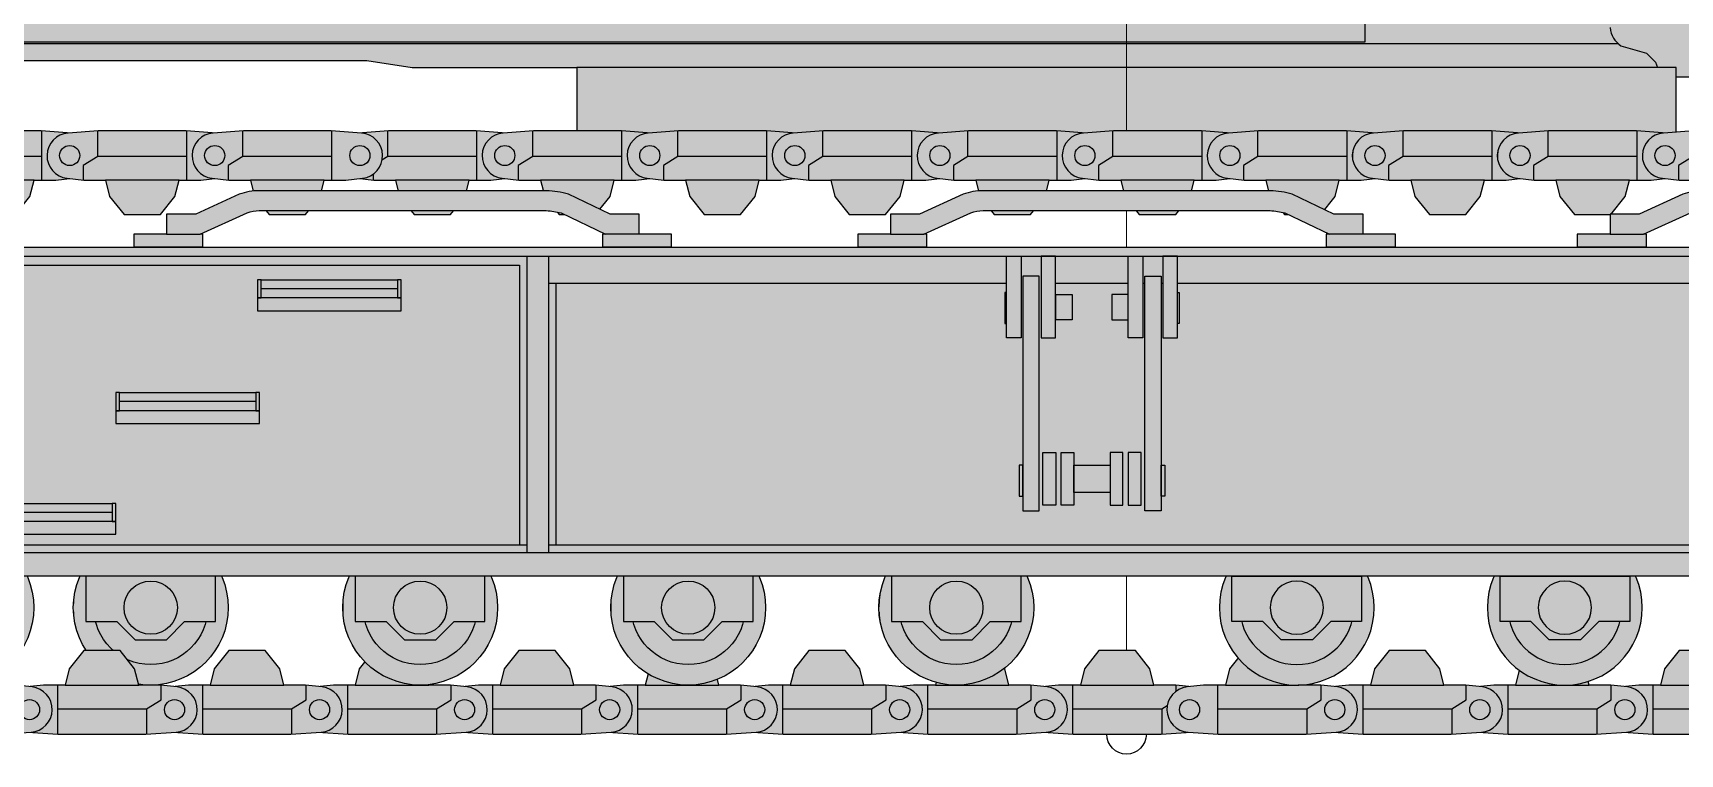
# Model space of a CAD drawing. Header units: millimetres. Extents: x -6554 to 5456, y -10594 to 19581.
# Drawn here: x -2802 to 885, y 232 to 1846 of the extents above; entities that cross this region are included whole.
import ezdxf
from ezdxf.enums import TextEntityAlignment as Align

# ---------------------------------------------------------------- set-up
doc = ezdxf.new("R2010")
doc.units = ezdxf.units.MM
doc.set_wipeout_variables(frame=1)
doc.layers.add('Техника. Кран SANY SCC 1800', color=251, linetype='Continuous')
doc.layers.add('Техника. Кран SANY SCC 1800 Штрих', color=7, linetype='Continuous', true_color=0xffe494)
doc.styles.get("Standard").update_dxf_attribs({"font": 'arial.ttf'})

# ---------------------------------------------------------------- blocks, each defined once
blk = doc.blocks.new('BLOCK-20201113.142927')
at = {"color": 0, "linetype": 'ByBlock', "lineweight": -2, "transparency": 16777216}
blk.add_wipeout([(3.4, -50.4), (3.4, -50.4), (25.9, -43.5), (42.8, -27.1), (50.6, -4.9), (47.5, 18.4), (34.2, 37.9), (13.6, 49.2), (5.7, 50.8), (-31.5, 55), (-80.2, 55), (-89.3, 91.5), (-121.8, 132.2), (-203.2, 132.2), (-235.7, 91.5), (-244.8, 55), (-293.5, 55), (-330.7, 50.8), (-330.7, 50.8), (-352.9, 42.8), (-369, 25.7), (-375.7, 3.1), (-371.6, -20), (-357.4, -38.8), (-336.4, -49.3), (-328.4, -50.4), (-260.9, -55), (-64.1, -55)], dxfattribs=at)
at = {"layer": 'Техника. Кран SANY SCC 1800 Штрих', "true_color": 0xadadad, "transparency": 16777216}
h = blk.add_hatch(color=253, dxfattribs=at)
h.dxf.hatch_style = 1
edge = h.paths.add_edge_path()
edge.add_line((-64.1, -55), (3.4, -50.4))
edge.add_arc((0, 0.3), 50.8, 273.8732, 443.5078)
edge.add_line((5.7, 50.8), (-31.5, 55))
edge.add_line((-31.5, 55), (-80.2, 55))
edge.add_line((-80.2, 55), (-89.3, 91.5))
edge.add_line((-89.3, 91.5), (-121.8, 132.2))
edge.add_line((-121.8, 132.2), (-203.2, 132.2))
edge.add_line((-203.2, 132.2), (-235.7, 91.5))
edge.add_line((-235.7, 91.5), (-244.8, 55))
edge.add_line((-244.8, 55), (-293.5, 55))
edge.add_line((-293.5, 55), (-330.7, 50.8))
edge.add_arc((-325, 0.3), 50.8, 96.4922, 266.1268)
edge.add_line((-328.4, -50.4), (-260.9, -55))
edge.add_line((-260.9, -55), (-64.1, -55))
at = {"color": 0, "linetype": 'ByBlock', "lineweight": -2, "transparency": 16777216}
blk.add_line((-244.8, 55), (-80.2, 55), dxfattribs=at)
blk.add_lwpolyline([(-64.1, -55), (3.4, -50.4, 0.913403), (5.7, 50.8), (-31.5, 55), (-80.2, 55), (-89.3, 91.5), (-121.8, 132.2), (-203.2, 132.2), (-235.7, 91.5), (-244.8, 55), (-293.5, 55), (-330.7, 50.8, 0.913403), (-328.4, -50.4), (-260.9, -55)], format="xyb", close=True, dxfattribs=at)
for points in [[(-262.2, 54.9), (-262.2, -55)], [(-62.8, 1.9), (-30.3, 22.3), (-30.3, 55)], [(-262.2, 1.9), (-62.8, 1.9)], [(-62.8, 1.9), (-62.8, -55)]]:
    blk.add_lwpolyline(points, dxfattribs=at)
for centre in [(-325, 0), (0, 0)]:
    blk.add_circle(centre, 22.5, dxfattribs=at)
blk = doc.blocks.new('BLOCK-20201113.14163')
at = {"color": 0, "linetype": 'ByBlock', "lineweight": -2, "transparency": 16777216}
blk.add_wipeout([(167.8, 43.3), (151.6, 83.9), (125.9, 119.1), (92.1, 146.8), (52.5, 165.1), (9.6, 173), (-34, 169.9), (-75.3, 156), (-112, 132.3), (-141.5, 100.1), (-162, 61.6), (-172.2, 19.1), (-171.5, -24.5), (-160, -66.6), (-138.3, -104.5), (-107.8, -135.7), (-70.4, -158.3), (-28.6, -170.9), (15, -172.6), (57.7, -163.4), (96.7, -143.8), (129.5, -115.1), (154.2, -79.1), (169.1, -38), (173.3, 0)], dxfattribs=at)
at = {"layer": 'Техника. Кран SANY SCC 1800 Штрих', "true_color": 0xadadad, "transparency": 16777216}
h = blk.add_hatch(color=253, dxfattribs=at)
h.dxf.hatch_style = 1
edge = h.paths.add_edge_path()
edge.add_arc((0, 0), 173.3, 0, 360)
at = {"color": 0, "linetype": 'ByBlock', "lineweight": -2, "transparency": 16777216}
for radius in [173.3, 127.4]:
    blk.add_circle((0, 0), radius, dxfattribs=at)
blk.add_wipeout([(-145.1, -31), (-75.9, -31), (-35.2, -71.7), (35.2, -71.7), (75.9, -31), (145.1, -31), (145.1, 70.7), (-145.1, 70.7)], dxfattribs=at)
at = {"layer": 'Техника. Кран SANY SCC 1800 Штрих', "transparency": 16777216}
h = blk.add_hatch(color=256, dxfattribs=at)
h.dxf.hatch_style = 1
h.paths.add_polyline_path([(-145.1, 70.7), (-145.1, -31), (-75.9, -31), (-35.2, -71.7), (35.2, -71.7), (75.9, -31), (145.1, -31), (145.1, 70.7)])
at = {"color": 0, "linetype": 'ByBlock', "lineweight": -2, "transparency": 16777216}
blk.add_lwpolyline([(-145.1, 70.7), (-145.1, -31), (-75.9, -31), (-35.2, -71.7), (35.2, -71.7), (75.9, -31), (145.1, -31), (145.1, 70.7)], close=True, dxfattribs=at)
blk.add_circle((0, 0), 59.6, dxfattribs=at)
blk = doc.blocks.new('BLOCK-20201113.150844')
at = {"color": 0, "linetype": 'ByBlock', "lineweight": -2, "transparency": 16777216}
blk.add_wipeout([(-447.1, -34.6), (-453.6, -34.6), (-348.4, 13.6), (-348.4, 13.6), (-341.8, 15.7), (-335, 17.2), (-328.1, 18.1), (-321.2, 18.3), (321.2, 18.3), (321.2, 18.3), (329.6, 17.7), (338, 16.7), (346.3, 15.1), (354.6, 13.1), (354.6, 13.1), (454.1, -34.6), (447.1, -34.6), (447.1, -63), (601.7, -63), (601.7, -34.6), (529.3, -34.6), (529.3, 10.1), (464.2, 10.1), (370.7, 55), (370.7, 55), (358.7, 58.2), (346.6, 60.6), (334.3, 62.2), (321.9, 63), (321.9, 63), (-320.9, 63), (-320.9, 63), (-332.3, 62.6), (-343.7, 61.1), (-354.8, 58.5), (-365.7, 54.9), (-365.7, 54.9), (-463.4, 10.1), (-528.4, 10.1), (-528.4, -34.6), (-601.7, -34.6), (-601.7, -63), (-447.1, -63)], dxfattribs=at)
at = {"layer": 'Техника. Кран SANY SCC 1800 Штрих', "true_color": 0xadadad, "transparency": 16777216}
h = blk.add_hatch(color=253, dxfattribs=at)
h.dxf.hatch_style = 1
edge = h.paths.add_edge_path()
edge.add_line((-447.1, -63), (-447.1, -34.6))
edge.add_line((-447.1, -34.6), (-453.6, -34.6))
edge.add_line((-453.6, -34.6), (-348.4, 13.6))
edge.add_arc((-322.3, -57.4), 75.7, 89.1768, 110.2069, ccw=False)
edge.add_line((-321.2, 18.3), (321.2, 18.3))
edge.add_arc((316.4, -121.7), 140, 74.1981, 88.054, ccw=False)
edge.add_line((354.6, 13.1), (454.1, -34.6))
edge.add_line((454.1, -34.6), (447.1, -34.6))
edge.add_line((447.1, -34.6), (447.1, -63))
edge.add_line((447.1, -63), (601.7, -63))
edge.add_line((601.7, -63), (601.7, -34.6))
edge.add_line((601.7, -34.6), (529.3, -34.6))
edge.add_line((529.3, -34.6), (529.3, 10.1))
edge.add_line((529.3, 10.1), (464.2, 10.1))
edge.add_line((464.2, 10.1), (370.7, 55))
edge.add_arc((316.4, -121.7), 184.8, 72.9261, 88.3059)
edge.add_line((321.9, 63), (-320.9, 63))
edge.add_arc((-322.3, -57.4), 120.4, 89.3474, 111.1258)
edge.add_line((-365.7, 54.9), (-463.4, 10.1))
edge.add_line((-463.4, 10.1), (-528.4, 10.1))
edge.add_line((-528.4, 10.1), (-528.4, -34.6))
edge.add_line((-528.4, -34.6), (-601.7, -34.6))
edge.add_line((-601.7, -34.6), (-601.7, -63))
edge.add_line((-601.7, -63), (-447.1, -63))
at = {"color": 0, "linetype": 'ByBlock', "lineweight": -2, "transparency": 16777216}
blk.add_lwpolyline([(-447.1, -63), (-447.1, -34.6), (-453.6, -34.6), (-348.4, 13.6, -0.09202), (-321.2, 18.3), (321.2, 18.3, -0.060532), (354.6, 13.1), (454.1, -34.6), (447.1, -34.6), (447.1, -63), (601.7, -63), (601.7, -34.6), (529.3, -34.6), (529.3, 10.1), (464.2, 10.1), (370.7, 55, 0.067208), (321.9, 63), (-320.9, 63, 0.095313), (-365.7, 54.9), (-463.4, 10.1), (-528.4, 10.1), (-528.4, -34.6), (-601.7, -34.6), (-601.7, -63)], format="xyb", close=True, dxfattribs=at)
for points in [[(-528.4, -34.6), (-453.6, -34.6)], [(529.3, -34.6), (454.1, -34.6)]]:
    blk.add_lwpolyline(points, dxfattribs=at)
blk = doc.blocks.new('BLOCK-20201113.150227')
at = {"color": 0, "linetype": 'ByBlock', "lineweight": -2, "transparency": 16777216}
blk.add_wipeout([(-2606.1, 441.9), (2336.9, 441.9), (2742.6, 381.6), (2748, 417.5), (2770.5, 429.3), (2945.4, 403.3), (2963.6, 385.4), (2958.2, 349.5), (4005.1, 193.7), (4005.1, 96), (4033.6, 96), (4033.6, -209.2), (4005.1, -209.2), (4005.1, -294.5), (-3204.5, -294.5), (-3204.5, -269.9), (-3327.2, -269.9), (-3327.2, -269.9), (-3367.7, -320.9), (-3416.3, -364.4), (-3471.4, -399), (-3531.7, -423.9), (-3595.3, -438.3), (-3660.3, -441.7), (-3725.1, -434.2), (-3787.6, -415.8), (-3846.2, -387.2), (-3899.1, -349.1), (-3944.8, -302.6), (-3982, -249.2), (-4009.7, -190.2), (-4027.1, -127.3), (-4033.6, -62.5), (-4029.1, 2.5), (-4013.7, 65.9), (-3987.9, 125.7), (-3952.3, 180.3), (-3908.1, 228.2), (-3856.4, 267.9), (-3798.8, 298.3), (-3736.8, 318.6), (-3688.9, 326.8)], dxfattribs=at)
at = {"layer": 'Техника. Кран SANY SCC 1800 Штрих', "transparency": 16777216}
h = blk.add_hatch(color=256, dxfattribs=at)
h.dxf.hatch_style = 1
edge = h.paths.add_edge_path()
edge.add_line((-3688.9, 326.8), (-2606.1, 441.9))
edge.add_line((-2606.1, 441.9), (2336.9, 441.9))
edge.add_line((2336.9, 441.9), (2742.6, 381.6))
edge.add_line((2742.6, 381.6), (2748, 417.5))
edge.add_line((2748, 417.5), (2770.5, 429.3))
edge.add_line((2770.5, 429.3), (2945.4, 403.3))
edge.add_line((2945.4, 403.3), (2963.6, 385.4))
edge.add_line((2963.6, 385.4), (2958.2, 349.5))
edge.add_line((2958.2, 349.5), (4005.1, 193.7))
edge.add_line((4005.1, 193.7), (4005.1, 96))
edge.add_line((4005.1, 96), (4033.6, 96))
edge.add_line((4033.6, 96), (4033.6, -209.2))
edge.add_line((4033.6, -209.2), (4005.1, -209.2))
edge.add_line((4005.1, -209.2), (4005.1, -294.5))
edge.add_line((4005.1, -294.5), (-3204.5, -294.5))
edge.add_line((-3204.5, -294.5), (-3204.5, -269.9))
edge.add_line((-3204.5, -269.9), (-3327.2, -269.9))
edge.add_arc((-3648.2, -56.5), 385.5, 96.0674, 326.3868, ccw=False)
at = {"color": 0, "linetype": 'ByBlock', "lineweight": -2, "transparency": 16777216}
blk.add_lwpolyline([(-3688.9, 326.8), (-2606.1, 441.9), (2336.9, 441.9), (2742.6, 381.6), (2748, 417.5), (2770.5, 429.3), (2945.4, 403.3), (2963.6, 385.4), (2958.2, 349.5), (4005.1, 193.7), (4005.1, 96), (4033.6, 96), (4033.6, -209.2), (4005.1, -209.2), (4005.1, -294.5), (-3204.5, -294.5), (-3204.5, -269.9), (-3327.2, -269.9, -1.574523)], format="xyb", close=True, dxfattribs=at)
for points in [[(-3689.7, 294), (-2614.2, 421.5), (2301.2, 421.5), (4005.1, 165.3)], [(-1287.8, 421.6), (-1287.8, -241.6)], [(-1239.1, 421.6), (-1239.1, -241.6)], [(-3542.4, 280.3), (-2610.1, 401.2), (-1304.3, 401.2), (-1304.3, -225.4)], [(-1287.8, -225.4), (-3004.7, -225.4), (-3004.7, 104), (-3016.9, 148.9), (-3102.4, 340.2)], [(-213.8, 360.5), (-1239.1, 360.5)], [(-1222.6, 360.5), (-1222.6, -225.4)], [(58.7, 360.5), (-104, 360.5)], [(95.4, 360.5), (91.3, 360.5)], [(136, 360.5), (132, 360.5)], [(1344.3, 360.5), (168.6, 360.5)], [(-3347.7, -241.6), (4005.1, -241.6)], [(1344.3, -225.4), (-1239.1, -225.4)]]:
    blk.add_lwpolyline(points, dxfattribs=at)
for points in [[(-213.8, 238.4), (-213.8, 421.6), (-181.2, 421.6), (-181.2, 238.4)], [(-104, 238.4), (-104, 421.6), (-136.6, 421.6), (-136.6, 238.4)], [(58.7, 238.4), (58.7, 421.6), (91.3, 421.6), (91.3, 238.4)], [(168.6, 238.4), (168.6, 421.6), (136, 421.6), (136, 238.4)], [(-177.2, 376.8), (-177.2, -148.1), (-140.6, -148.1), (-140.6, 376.8)], [(132, 376.8), (132, -148.1), (95.4, -148.1), (95.4, 376.8)], [(-1890, 368.6), (-1890, 327.9), (-1881.9, 327.9), (-1881.9, 368.6)], [(-1881.9, 368.6), (-1576.8, 368.6), (-1576.8, 348.3), (-1881.9, 348.3)], [(-1576.8, 368.6), (-1576.8, 327.9), (-1568.7, 327.9), (-1568.7, 368.6)], [(-213.8, 340.3), (-217.9, 340.3), (-217.9, 271), (-213.8, 271)], [(-103.9, 336), (-67.3, 336), (-67.3, 279.1), (-103.9, 279.1)], [(58.7, 336), (22.1, 336), (22.1, 279.1), (58.7, 279.1)], [(168.6, 340.3), (172.6, 340.3), (172.6, 271), (168.6, 271)], [(-1890, 299.4), (-1568.7, 299.4), (-1568.7, 327.9), (-1890, 327.9)], [(-2207.4, 116.4), (-2207.4, 75.6), (-2199.3, 75.7), (-2199.3, 116.4)], [(-2199.3, 116.4), (-1894.2, 116.4), (-1894.2, 96), (-2199.3, 96)], [(-1894.2, 116.4), (-1894.2, 75.6), (-1886.1, 75.6), (-1886.1, 116.4)], [(-2207.4, 47.2), (-1886.1, 47.2), (-1886.1, 75.6), (-2207.4, 75.6)], [(-132.4, -17.8), (-103.9, -17.8), (-103.9, -135.9), (-132.4, -135.9)], [(-91.8, -17.8), (-63.3, -17.8), (-63.3, -135.9), (-91.8, -135.9)], [(46.5, -17.8), (18, -17.8), (18, -135.9), (46.5, -135.9)], [(87.2, -17.8), (58.7, -17.8), (58.7, -135.9), (87.2, -135.9)], [(-177.2, -46.3), (-185.4, -46.3), (-185.4, -115.4), (-177.2, -115.4)], [(-63.3, -46.3), (18, -46.3), (18, -107.4), (-63.3, -107.4)], [(131.9, -46.3), (140.1, -46.3), (140.1, -115.4), (131.9, -115.4)], [(-2520.6, -131.7), (-2215.5, -131.7), (-2215.5, -152.1), (-2520.6, -152.1)], [(-2215.5, -131.7), (-2215.5, -172.5), (-2207.4, -172.5), (-2207.4, -131.7)], [(-2528.7, -200.9), (-2207.4, -200.9), (-2207.4, -172.5), (-2528.7, -172.5)]]:
    blk.add_lwpolyline(points, close=True, dxfattribs=at)
blk = doc.blocks.new('BLOCK-20201115.205518')
at = {"color": 0, "linetype": 'ByBlock', "lineweight": -2, "transparency": 16777216}
blk.add_circle((0, 0), 44.4, dxfattribs=at)
at = {"color": 0, "linetype": 'ByBlock', "lineweight": -2, "transparency": 16777216, "rotation": 180}
for p in [(-2690, 1295), (-1716.2, 1295)]:
    blk.add_blockref('BLOCK-20201113.142927', p, dxfattribs=at)
at = {"color": 0, "linetype": 'ByBlock', "lineweight": -2, "transparency": 16777216}
for name, p in [('BLOCK-20201113.14163', (-2619, 283.3)), ('BLOCK-20201113.14163', (-2184, 283.3)), ('BLOCK-20201113.142927', (1439.9, 55))]:
    blk.add_blockref(name, p, dxfattribs=at)
at = {"color": 0, "linetype": 'ByBlock', "lineweight": -2, "transparency": 16777216, "rotation": 180}
for p in [(-2365.4, 1295), (-1391.6, 1295)]:
    blk.add_blockref('BLOCK-20201113.142927', p, dxfattribs=at)
at = {"color": 0, "linetype": 'ByBlock', "lineweight": -2, "transparency": 16777216}
for p in [(141.5, 55), (1115.3, 55)]:
    blk.add_blockref('BLOCK-20201113.142927', p, dxfattribs=at)
at = {"color": 0, "linetype": 'ByBlock', "lineweight": -2, "transparency": 16777216, "rotation": 180}
for p in [(-2040.8, 1295), (-1067, 1295)]:
    blk.add_blockref('BLOCK-20201113.142927', p, dxfattribs=at)
at = {"color": 0, "linetype": 'ByBlock', "lineweight": -2, "transparency": 16777216}
for p in [(-183.1, 55), (790.7, 55)]:
    blk.add_blockref('BLOCK-20201113.142927', p, dxfattribs=at)
at = {"color": 0, "linetype": 'ByBlock', "lineweight": -2, "transparency": 16777216, "rotation": 180}
blk.add_blockref('BLOCK-20201113.142927', (-742.4, 1295), dxfattribs=at)
at = {"color": 0, "linetype": 'ByBlock', "lineweight": -2, "transparency": 16777216, "xscale": -1}
blk.add_blockref('BLOCK-20201113.14163', (981, 283.3), dxfattribs=at)
at = {"color": 0, "linetype": 'ByBlock', "lineweight": -2, "transparency": 16777216}
for p in [(-507.7, 55), (466.1, 55)]:
    blk.add_blockref('BLOCK-20201113.142927', p, dxfattribs=at)
at = {"color": 0, "linetype": 'ByBlock', "lineweight": -2, "transparency": 16777216, "rotation": 180}
blk.add_blockref('BLOCK-20201113.142927', (-417.8, 1295), dxfattribs=at)
at = {"color": 0, "linetype": 'ByBlock', "lineweight": -2, "transparency": 16777216}
for name, p in [('BLOCK-20201113.14163', (-381, 283.3)), ('BLOCK-20201113.142927', (-832.3, 55))]:
    blk.add_blockref(name, p, dxfattribs=at)
at = {"color": 0, "linetype": 'ByBlock', "lineweight": -2, "transparency": 16777216, "xscale": -1}
blk.add_blockref('BLOCK-20201113.14163', (381, 283.3), dxfattribs=at)
at = {"color": 0, "linetype": 'ByBlock', "lineweight": -2, "transparency": 16777216, "rotation": 180}
blk.add_blockref('BLOCK-20201113.142927', (-93.2, 1295), dxfattribs=at)
at = {"color": 0, "linetype": 'ByBlock', "lineweight": -2, "transparency": 16777216}
blk.add_blockref('BLOCK-20201113.142927', (-1156.9, 55), dxfattribs=at)
at = {"color": 0, "linetype": 'ByBlock', "lineweight": -2, "transparency": 16777216, "rotation": 180}
blk.add_blockref('BLOCK-20201113.142927', (231.4, 1295), dxfattribs=at)
at = {"color": 0, "linetype": 'ByBlock', "lineweight": -2, "transparency": 16777216}
for name, p in [('BLOCK-20201113.14163', (-981, 283.3)), ('BLOCK-20201113.142927', (-1481.5, 55))]:
    blk.add_blockref(name, p, dxfattribs=at)
at = {"color": 0, "linetype": 'ByBlock', "lineweight": -2, "transparency": 16777216, "rotation": 180}
blk.add_blockref('BLOCK-20201113.142927', (556, 1295), dxfattribs=at)
at = {"color": 0, "linetype": 'ByBlock', "lineweight": -2, "transparency": 16777216}
blk.add_blockref('BLOCK-20201113.14163', (-1581, 283.3), dxfattribs=at)
at = {"color": 0, "linetype": 'ByBlock', "lineweight": -2, "transparency": 16777216, "rotation": 180}
blk.add_blockref('BLOCK-20201113.142927', (880.6, 1295), dxfattribs=at)
at = {"color": 0, "linetype": 'ByBlock', "lineweight": -2, "transparency": 16777216}
for name, p in [('BLOCK-20201113.150844', (0, 1153.4)), ('BLOCK-20201113.142927', (-1806.1, 55))]:
    blk.add_blockref(name, p, dxfattribs=at)
at = {"color": 0, "linetype": 'ByBlock', "lineweight": -2, "transparency": 16777216, "rotation": 180}
blk.add_blockref('BLOCK-20201113.142927', (1205.2, 1295), dxfattribs=at)
at = {"color": 0, "linetype": 'ByBlock', "lineweight": -2, "transparency": 16777216}
blk.add_blockref('BLOCK-20201113.142927', (-2130.7, 55), dxfattribs=at)
for name, p in [('BLOCK-20201113.150844', (1610.6, 1153.4)), ('BLOCK-20201113.142927', (-2455.3, 55))]:
    blk.add_blockref(name, p, dxfattribs=at)
blk.add_blockref('BLOCK-20201113.150227', (-54.7, 648.4), dxfattribs=at)
blk.add_blockref('BLOCK-20201113.150844', (-1620, 1153.4), dxfattribs=at)
blk = doc.blocks.new('BLOCK-20201115.205553')
at = {"color": 0, "linetype": 'ByBlock', "lineweight": -2, "transparency": 16777216}
blk.add_wipeout([(-4259.6, 2330.6), (-4861.2, 2330.6), (-4861.2, 2540.2), (-4830.7, 2712.7), (-4793.5, 2807.4), (-4793.5, 2807.4), (-4790.4, 2835.4), (-4798.2, 2862.5), (-4815.7, 2884.7), (-4840.3, 2898.5), (-4861.2, 2902.1), (-5221.9, 2902.1), (-5476.6, 2834.4), (-5476.6, 2834.4), (-5504.2, 2820.3), (-5527.7, 2800.2), (-5545.9, 2775.1), (-5557.8, 2746.5), (-5557.8, 2746.5), (-5638.9, 2401.6), (-5669.3, 2405), (-5669.3, 2405), (-5689.3, 2401.1), (-5705.7, 2389), (-5715.5, 2371.2), (-5716.7, 2350.9), (-5716.7, 2350.9), (-5703.1, 2235.9), (-5703.1, 2235.9), (-5702, 2232.2), (-5699.8, 2229.1), (-5696.7, 2226.9), (-5693.1, 2225.8), (-5693.1, 2225.8), (-5679.5, 2225.8), (-5679.5, 2225.8), (-5675.9, 2226.9), (-5672.7, 2229.2), (-5670.5, 2232.3), (-5669.3, 2235.9), (-5669.3, 2235.9), (-5669.3, 2083.7), (-5676.1, 2083.7), (-5676.1, 1833.5), (-5666, 1738.8), (-5655.8, 1738.8), (-5655.8, 1735.4), (-5638.9, 1735.4), (-5638.9, 1738.8), (-5635.5, 1738.8), (-5628.8, 1833.5), (-5628.8, 1859.7), (-5625.4, 1857.2), (-4939.3, 1857.2), (-4259.6, 1758.7), (-4259.6, 1548.7), (-3022, 1548.7), (-2742.2, 1512.2), (-2738, 1508.1), (-1700.5, 1508.1), (-1598.9, 1491.9), (1188, 1491.9), (1224.6, 1471.5), (1578.6, 1471.5), (1598.9, 1487.7), (1598.9, 1516.2), (1521.6, 1516.2), (1521.6, 1540.6), (1529.7, 1540.6), (1529.7, 1548.7), (1452.4, 1548.7), (1452.4, 1540.6), (1460.6, 1540.6), (1460.6, 1516.2), (1330.4, 1516.2), (1330.4, 1516.2), (1311.2, 1527), (1295.6, 1542.6), (1284.9, 1561.8), (1279.6, 1583.2), (1279.6, 1816.6), (1523.1, 2171.7), (1523.1, 2171.7), (1548.1, 2208.4), (1563.4, 2250.1), (1567.9, 2294.3), (1561.4, 2338.3), (1544.3, 2379.3), (1517.7, 2414.9), (1483.2, 2442.8), (1442.8, 2461.4), (1399.1, 2469.6), (1354.8, 2466.7), (1350.7, 2465.9), (1350.7, 2465.9), (1301.3, 2464.4), (1252.8, 2473.8), (1207.5, 2493.8), (1167.9, 2523.2), (1135.7, 2560.8), (1118.8, 2590.3), (1000.8, 3050), (1013.1, 3306.3), (1013.1, 3306.3), (1015.5, 3330.3), (1009.6, 3353.7), (996, 3373.7), (976.4, 3387.8), (976.4, 3387.8), (748.6, 3501.6), (748.6, 3501.6), (707.8, 3509.7), (666.4, 3506.8), (627.2, 3493.1), (593, 3469.6), (566.1, 3437.9), (555.1, 3417.6), (455.6, 3200.5), (44.7, 2993), (-28.4, 3094.8), (-28.4, 3094.8), (-44.9, 3117.2), (-68.8, 3131.5), (-96.3, 3135.5), (-123.3, 3128.6), (-145.5, 3111.8), (-159.6, 3087.8), (-162.7, 3074.4), (-162.7, 3005.3), (-175, 3005.3), (-175, 2993), (-2103.3, 2993), (-2187.5, 3081.2), (-1851.1, 3330.8), (-1912.1, 3408.1), (-2241.7, 3243.3), (-2241.7, 3243.3), (-2269.6, 3226.7), (-2301.4, 3220.4), (-2333.4, 3225.1), (-2362.1, 3240.1), (-2384.1, 3263.9), (-2396.9, 3293.7), (-2399.1, 3326), (-2390.4, 3357.2), (-2371.8, 3383.6), (-2387.3, 3493.5), (-2473.5, 3493.5), (-2538.7, 3261.6), (-2538.7, 3085.3), (-2538.7, 3085.3), (-2535, 3066.2), (-2524.6, 3049.8), (-2508.7, 3038.4), (-2489.8, 3033.7), (-2489.8, 2993), (-4259.6, 2993)], dxfattribs=at)
at = {"layer": 'Техника. Кран SANY SCC 1800 Штрих', "transparency": 16777216}
h = blk.add_hatch(color=256, dxfattribs=at)
h.dxf.hatch_style = 1
edge = h.paths.add_edge_path()
edge.add_line((-4259.6, 2993), (-4259.6, 2330.6))
edge.add_line((-4259.6, 2330.6), (-4861.2, 2330.6))
edge.add_line((-4861.2, 2330.6), (-4861.2, 2540.2))
edge.add_line((-4861.2, 2540.2), (-4830.7, 2712.7))
edge.add_line((-4830.7, 2712.7), (-4793.5, 2807.4))
edge.add_arc((-4862.9, 2829.3), 72.8, 342.4539, 448.634)
edge.add_line((-4861.2, 2902.1), (-5221.9, 2902.1))
edge.add_line((-5221.9, 2902.1), (-5476.6, 2834.4))
edge.add_arc((-5430.9, 2710.8), 131.7, 110.2799, 164.2862)
edge.add_line((-5557.8, 2746.5), (-5638.9, 2401.6))
edge.add_line((-5638.9, 2401.6), (-5669.3, 2405))
edge.add_arc((-5670.6, 2358.2), 46.7, 88.513, 189.075)
edge.add_line((-5716.7, 2350.9), (-5703.1, 2235.9))
edge.add_arc((-5691.3, 2237.6), 11.9, 188.1671, 261.6606)
edge.add_line((-5693.1, 2225.8), (-5679.5, 2225.8))
edge.add_arc((-5681.3, 2237.7), 12.1, 278.5284, 351.403)
edge.add_line((-5669.3, 2235.9), (-5669.3, 2083.7))
edge.add_line((-5669.3, 2083.7), (-5676.1, 2083.7))
edge.add_line((-5676.1, 2083.7), (-5676.1, 1833.5))
edge.add_line((-5676.1, 1833.5), (-5666, 1738.8))
edge.add_line((-5666, 1738.8), (-5655.8, 1738.8))
edge.add_line((-5655.8, 1738.8), (-5655.8, 1735.4))
edge.add_line((-5655.8, 1735.4), (-5638.9, 1735.4))
edge.add_line((-5638.9, 1735.4), (-5638.9, 1738.8))
edge.add_line((-5638.9, 1738.8), (-5635.5, 1738.8))
edge.add_line((-5635.5, 1738.8), (-5628.8, 1833.5))
edge.add_line((-5628.8, 1833.5), (-5628.8, 1859.7))
edge.add_line((-5628.8, 1859.7), (-5625.4, 1857.2))
edge.add_line((-5625.4, 1857.2), (-4939.3, 1857.2))
edge.add_line((-4939.3, 1857.2), (-4259.6, 1758.7))
edge.add_line((-4259.6, 1758.7), (-4259.6, 1548.7))
edge.add_line((-4259.6, 1548.7), (-3022, 1548.7))
edge.add_line((-3022, 1548.7), (-2742.2, 1512.2))
edge.add_line((-2742.2, 1512.2), (-2738, 1508.1))
edge.add_line((-2738, 1508.1), (-1700.5, 1508.1))
edge.add_line((-1700.5, 1508.1), (-1598.9, 1491.9))
edge.add_line((-1598.9, 1491.9), (1188, 1491.9))
edge.add_line((1188, 1491.9), (1224.6, 1471.5))
edge.add_line((1224.6, 1471.5), (1578.6, 1471.5))
edge.add_line((1578.6, 1471.5), (1598.9, 1487.7))
edge.add_line((1598.9, 1487.7), (1598.9, 1516.2))
edge.add_line((1598.9, 1516.2), (1521.6, 1516.2))
edge.add_line((1521.6, 1516.2), (1521.6, 1540.6))
edge.add_line((1521.6, 1540.6), (1529.7, 1540.6))
edge.add_line((1529.7, 1540.6), (1529.7, 1548.7))
edge.add_line((1529.7, 1548.7), (1452.4, 1548.7))
edge.add_line((1452.4, 1548.7), (1452.4, 1540.6))
edge.add_line((1452.4, 1540.6), (1460.6, 1540.6))
edge.add_line((1460.6, 1540.6), (1460.6, 1516.2))
edge.add_line((1460.6, 1516.2), (1330.4, 1516.2))
edge.add_arc((1360.3, 1591.6), 81.1, 185.9007, 248.3135, ccw=False)
edge.add_line((1279.6, 1583.2), (1279.6, 1816.6))
edge.add_line((1279.6, 1816.6), (1523.1, 2171.7))
edge.add_arc((1388.4, 2290.3), 179.5, 318.6145, 462.1337)
edge.add_arc((1319.2, 2685.6), 221.9, 205.4293, 278.1436, ccw=False)
edge.add_line((1118.8, 2590.3), (1000.8, 3050))
edge.add_line((1000.8, 3050), (1013.1, 3306.3))
edge.add_arc((946.5, 3325.3), 69.2, 344.0539, 424.4139)
edge.add_line((976.4, 3387.8), (748.6, 3501.6))
edge.add_arc((698.1, 3353.1), 156.8, 71.2086, 155.7439)
edge.add_line((555.1, 3417.6), (455.6, 3200.5))
edge.add_line((455.6, 3200.5), (44.7, 2993))
edge.add_line((44.7, 2993), (-28.4, 3094.8))
edge.add_arc((-92.6, 3064.8), 70.8, 25.0636, 172.1811)
edge.add_line((-162.7, 3074.4), (-162.7, 3005.3))
edge.add_line((-162.7, 3005.3), (-175, 3005.3))
edge.add_line((-175, 3005.3), (-175, 2993))
edge.add_line((-175, 2993), (-2103.3, 2993))
edge.add_line((-2103.3, 2993), (-2187.5, 3081.2))
edge.add_line((-2187.5, 3081.2), (-1851.1, 3330.8))
edge.add_line((-1851.1, 3330.8), (-1912.1, 3408.1))
edge.add_line((-1912.1, 3408.1), (-2241.7, 3243.3))
edge.add_arc((-2303.9, 3316.2), 95.8, 135.2182, 310.4515, ccw=False)
edge.add_line((-2371.8, 3383.6), (-2387.3, 3493.5))
edge.add_line((-2387.3, 3493.5), (-2473.5, 3493.5))
edge.add_line((-2473.5, 3493.5), (-2538.7, 3261.6))
edge.add_line((-2538.7, 3261.6), (-2538.7, 3085.3))
edge.add_arc((-2487.1, 3085.3), 51.6, 180, 266.9943)
edge.add_line((-2489.8, 3033.7), (-2489.8, 2993))
edge.add_line((-2489.8, 2993), (-4259.6, 2993))
at = {"color": 0, "linetype": 'ByBlock', "lineweight": -2, "transparency": 16777216}
for points in [[(-2738, 1508.1), (-1700.5, 1508.1), (-1598.9, 1491.9), (1188, 1491.9), (1224.6, 1471.5), (1578.6, 1471.5)], [(1101.1, 1544.7), (-2738.4, 1544.7), (-2774.7, 1548.8)]]:
    blk.add_lwpolyline(points, dxfattribs=at)
for points in [[(-175, 2993), (301.1, 2993, -0.32995), (374.3, 2940.2), (533, 2268.9), (533, 1548.7), (-3021.5, 1548.7)], [(1082.2, 1581.3, 0.233555), (1106.6, 1540.6), (1163.6, 1524.3), (1183.9, 1504), (1188, 1491.9)]]:
    blk.add_lwpolyline(points, format="xyb", dxfattribs=at)
blk.add_wipeout([(-1230.5, 1491.9), (1230.5, 1491.9), (1230.5, 1275.5), (-1230.5, 1275.5)], dxfattribs=at)
at = {"layer": 'Техника. Кран SANY SCC 1800 Штрих', "transparency": 16777216}
h = blk.add_hatch(color=256, dxfattribs=at)
h.dxf.hatch_style = 1
h.set_gradient(color1=(132, 132, 132), color2=(214, 214, 214), tint=1, name='CYLINDER')
h.paths.add_polyline_path([(-1230.5, 1275.5), (1230.5, 1275.5), (1230.5, 1491.9), (-1230.5, 1491.9)])
at = {"color": 0, "linetype": 'ByBlock', "lineweight": -2, "transparency": 16777216}
blk.add_lwpolyline([(-1230.5, 1275.5), (1230.5, 1275.5), (1230.5, 1491.9), (-1230.5, 1491.9)], close=True, dxfattribs=at)
blk = doc.blocks.new('BLOCK-20201126.102249')
at = {"color": 0, "linetype": 'ByBlock', "lineweight": -2, "transparency": 16777216}
blk.add_wipeout([(2403, -502), (2480, -484), (2542, -436), (2579, -366), (2584, -288), (2584, -288), (2520, 125), (2520, 125), (2506, 164), (2480, 197), (2444, 218), (2403, 226), (2403, 226), (2200, 226), (2200, 287), (2135, 287), (2126, 275), (2126, 295), (2098, 295), (2098, 254), (2065, 287), (2025, 287), (2025, 502), (1837, 502), (1837, 287), (-1838, 287), (-1838, 502), (-2025, 502), (-2025, 287), (-2065, 287), (-2098, 254), (-2098, 295), (-2126, 295), (-2126, 275), (-2135, 287), (-2200, 287), (-2200, 226), (-2403, 226), (-2403, 226), (-2444, 218), (-2480, 197), (-2506, 164), (-2520, 125), (-2520, 125), (-2584, -288), (-2584, -288), (-2579, -366), (-2542, -436), (-2480, -484), (-2403, -502), (-2403, -502)], dxfattribs=at)
at = {"layer": 'Техника. Кран SANY SCC 1800 Штрих', "true_color": 0xadadad, "transparency": 16777216}
h = blk.add_hatch(color=253, dxfattribs=at)
h.dxf.hatch_style = 1
edge = h.paths.add_edge_path()
edge.add_arc((2400, -316), 186, 270.93726, 368.861026)
edge.add_line((2584, -288), (2520, 125))
edge.add_arc((2402, 107), 119, 8.824827, 89.495968)
edge.add_line((2403, 226), (2200, 226))
edge.add_line((2200, 226), (2200, 287))
edge.add_line((2200, 287), (2135, 287))
edge.add_line((2135, 287), (2126, 275))
edge.add_line((2126, 275), (2126, 295))
edge.add_line((2126, 295), (2098, 295))
edge.add_line((2098, 295), (2098, 254))
edge.add_line((2098, 254), (2065, 287))
edge.add_line((2065, 287), (2025, 287))
edge.add_line((2025, 287), (2025, 502))
edge.add_line((2025, 502), (1837, 502))
edge.add_line((1837, 502), (1837, 287))
edge.add_line((1837, 287), (-1838, 287))
edge.add_line((-1838, 287), (-1838, 502))
edge.add_line((-1838, 502), (-2025, 502))
edge.add_line((-2025, 502), (-2025, 287))
edge.add_line((-2025, 287), (-2065, 287))
edge.add_line((-2065, 287), (-2098, 254))
edge.add_line((-2098, 254), (-2098, 295))
edge.add_line((-2098, 295), (-2126, 295))
edge.add_line((-2126, 295), (-2126, 275))
edge.add_line((-2126, 275), (-2135, 287))
edge.add_line((-2135, 287), (-2200, 287))
edge.add_line((-2200, 287), (-2200, 226))
edge.add_line((-2200, 226), (-2403, 226))
edge.add_arc((-2402, 107), 119, 90.504032, 171.175173)
edge.add_line((-2520, 125), (-2584, -288))
edge.add_arc((-2400, -316), 186, 171.138974, 269.06274)
edge.add_line((-2403, -502), (2403, -502))
edge = h.paths.add_edge_path(flags=16)
edge.add_arc((-2402, 107), 36.9, 0, 360)
edge = h.paths.add_edge_path(flags=16)
edge.add_arc((-2400, -316), 73.4, 0, 360)
edge = h.paths.add_edge_path(flags=16)
edge.add_arc((2400, -316), 73.4, 0, 360)
edge = h.paths.add_edge_path(flags=16)
edge.add_arc((2402, 107), 36.9, 0, 360)
at = {"color": 0, "linetype": 'ByBlock', "lineweight": -2, "transparency": 16777216}
blk.add_lwpolyline([(2403, -502, 0.4553246), (2584, -288), (2520, 125, 0.36729013), (2403, 226), (2200, 226), (2200, 287), (2135, 287), (2126, 275), (2126, 295), (2098, 295), (2098, 254), (2065, 287), (2025, 287), (2025, 502), (1837, 502), (1837, 287), (-1838, 287), (-1838, 502), (-2025, 502), (-2025, 287), (-2065, 287), (-2098, 254), (-2098, 295), (-2126, 295), (-2126, 275), (-2135, 287), (-2200, 287), (-2200, 226), (-2403, 226, 0.36729013), (-2520, 125), (-2584, -288, 0.4553246), (-2403, -502)], format="xyb", close=True, dxfattribs=at)
for points in [[(-2573, -216, -0.25103929), (-2412, -117, 0.39625858), (-2242, 65), (-2242, 226)], [(-2411, -130, 0.39625858), (-2228, 65), (-2228, 226)], [(2411, -130, -0.39625858), (2228, 65), (2228, 226)], [(2573, -216, 0.25103929), (2412, -117, -0.39625858), (2242, 65), (2242, 226)]]:
    blk.add_lwpolyline(points, format="xyb", dxfattribs=at)
for points in [[(-2159, 226), (-2159, -437), (-2265, -437), (-2265, -502)], [(-2200, 226), (-2126, 226)], [(-2185, 287), (-2185, 226)], [(-2135, 287), (-2135, 226)], [(-2126, 275), (-2126, -470)], [(-2025, 254), (-2098, 254)], [(-2098, 254), (-2098, -470)], [(-2086, 238), (-1248, 238), (-1240, 230), (-1240, 197), (-1248, 189), (-1305, 189)], [(-2086, 238), (-2086, 222), (-1988, 222)], [(-2078, 222), (-2078, -372)], [(-1988, 205), (-2065, 205), (-2065, -372)], [(-2025, 287), (-2025, 238)], [(-1988, 238), (-1988, -372)], [(-1972, -372), (-1972, 238)], [(-1972, 222), (-1919, 222)], [(-1919, 205), (-1972, 205)], [(-1919, 238), (-1919, -372)], [(-1903, -372), (-1903, 238)], [(-1903, 222), (-1378, 222)], [(-1398, 205), (-1903, 205)], [(-1838, 287), (-1838, 238)], [(-1838, 254), (1837, 254)], [(-1834, 222), (-1809, 205), (-1809, -372)], [(-1398, 222), (-1398, -372)], [(-1378, 238), (-1378, -372)], [(-1374, 238), (-1374, -372)], [(-1240, 230), (-1374, 230)], [(-1374, 222), (-1305, 222), (-1305, -372)], [(-1240, 197), (-1305, 197)], [(-1260, 189), (-1248, 181), (-1248, 136), (-1260, 128), (-1305, 128)], [(-1248, 181), (-1305, 181)], [(-1248, 136), (-1305, 136)], [(-1276, 128), (-1276, -281)], [(-1260, 128), (-1260, -281)], [(-369, 230), (-1240, 230)], [(-383, 254), (-369, 240), (-369, -380)], [(383, 254), (369, 240), (369, -380)], [(369, 230), (1240, 230)], [(2086, 238), (1248, 238), (1240, 230), (1240, 197), (1248, 189), (1305, 189)], [(1240, 230), (1374, 230)], [(1240, 197), (1305, 197)], [(1260, 189), (1248, 181), (1248, 136), (1260, 128), (1305, 128)], [(1248, 181), (1305, 181)], [(1248, 136), (1305, 136)], [(1260, 128), (1260, -281)], [(1276, 128), (1276, -281)], [(1374, 222), (1305, 222), (1305, -372)], [(1374, 238), (1374, -372)], [(1378, 238), (1378, -372)], [(1903, 222), (1378, 222)], [(1398, 222), (1398, -372)], [(1398, 205), (1903, 205)], [(1834, 222), (1809, 205), (1809, -372)], [(1837, 287), (1837, 238)], [(1903, -372), (1903, 238)], [(1919, 238), (1919, -372)], [(1972, 222), (1919, 222)], [(1919, 205), (1972, 205)], [(1972, -372), (1972, 238)], [(2086, 238), (2086, 222), (1988, 222)], [(1988, 238), (1988, -372)], [(1988, 205), (2065, 205), (2065, -372)], [(2025, 287), (2025, 238)], [(2025, 254), (2098, 254)], [(2078, 222), (2078, -372)], [(2098, 254), (2098, -470)], [(2126, 275), (2126, -470)], [(2200, 226), (2126, 226)], [(2135, 287), (2135, 226)], [(2159, 226), (2159, -437), (2265, -437), (2265, -502)], [(2185, 287), (2185, 226)], [(-2573, -216), (-2557, -216)], [(2232, -502), (2232, -470), (-2232, -470), (-2232, -502)], [(-2078, -401), (-2078, -470)], [(-1378, -390), (-1248, -390), (-1240, -382), (-1240, -350), (-1248, -342), (-1305, -342)], [(-1240, -382), (-1378, -382)], [(-1378, -401), (-389, -401)], [(-1374, -372), (-1305, -372)], [(-1260, -342), (-1248, -334), (-1248, -289), (-1260, -281), (-1305, -281)], [(-1248, -289), (-1305, -289)], [(-1248, -334), (-1305, -334)], [(-1240, -350), (-1305, -350)], [(-369, -376), (-1240, -376)], [(-389, -401), (-369, -380)], [(369, -376), (1240, -376)], [(389, -401), (369, -380)], [(1378, -401), (389, -401)], [(1378, -390), (1248, -390), (1240, -382), (1240, -350), (1248, -342), (1305, -342)], [(1240, -350), (1305, -350)], [(1240, -382), (1378, -382)], [(1260, -342), (1248, -334), (1248, -289), (1260, -281), (1305, -281)], [(1248, -289), (1305, -289)], [(1248, -334), (1305, -334)], [(1374, -372), (1305, -372)], [(2078, -401), (2078, -470)], [(2573, -216), (2557, -216)]]:
    blk.add_lwpolyline(points, dxfattribs=at)
for points in [[(-91, 120), (91, 120), (91, 42), (-91, 42)], [(-2086, -372), (-1378, -372), (-1378, -401), (-2086, -401)], [(2086, -372), (1378, -372), (1378, -401), (2086, -401)]]:
    blk.add_lwpolyline(points, close=True, dxfattribs=at)
for centre, radius in [((-2402, 107), 36.9), ((-51, 81), 17.7), ((51, 81), 17.7), ((2402, 107), 36.9), ((-2400, -316), 73.4), ((2400, -316), 73.4)]:
    blk.add_circle(centre, radius, dxfattribs=at)
for centre, start, end in [((-2400, -316), 93.534512, 147.454559), ((2400, -316), 32.545441, 86.465488)]:
    blk.add_arc(centre, 186, start, end, dxfattribs=at)
blk = doc.blocks.new('BLOCK-20201126.103342')
at = {"color": 0, "linetype": 'ByBlock', "lineweight": -2, "transparency": 16777216}
blk.add_wipeout([(101, 20), (101, 20), (111, 8), (123, -1), (137, -6), (153, -8), (153, -8), (1907, -8), (1907, 415), (1927, 415), (1927, -8), (1976, -8), (1976, -415), (-1976, -415), (-1976, -8), (-1927, -8), (-1927, 415), (-1907, 415), (-1907, -8), (-153, -8), (-153, -8), (-137, -6), (-123, -1), (-111, 8), (-101, 20), (-101, 20), (-51, 102), (-51, 102), (-29, 122), (0, 130), (29, 122), (51, 102)], dxfattribs=at)
at = {"layer": 'Техника. Кран SANY SCC 1800 Штрих', "true_color": 0xadadad, "transparency": 16777216}
h = blk.add_hatch(color=253, dxfattribs=at)
h.dxf.hatch_style = 1
edge = h.paths.add_edge_path()
edge.add_line((51, 102), (101, 20))
edge.add_arc((153, 52), 60.2, 211.893873, 269.999275)
edge.add_line((153, -8), (1907, -8))
edge.add_line((1907, -8), (1907, 415))
edge.add_line((1907, 415), (1927, 415))
edge.add_line((1927, 415), (1927, -8))
edge.add_line((1927, -8), (1976, -8))
edge.add_line((1976, -8), (1976, -415))
edge.add_line((1976, -415), (-1976, -415))
edge.add_line((-1976, -415), (-1976, -8))
edge.add_line((-1976, -8), (-1927, -8))
edge.add_line((-1927, -8), (-1927, 415))
edge.add_line((-1927, 415), (-1907, 415))
edge.add_line((-1907, 415), (-1907, -8))
edge.add_line((-1907, -8), (-153, -8))
edge.add_arc((-153, 52), 60.2, 270.000725, 328.106127)
edge.add_line((-101, 20), (-51, 102))
edge.add_arc((0, 70), 59.6, 31.893873, 148.106127, ccw=False)
edge = h.paths.add_edge_path(flags=16)
edge.add_arc((0, 70), 23.2, 0, 360)
at = {"color": 0, "linetype": 'ByBlock', "lineweight": -2, "transparency": 16777216}
blk.add_lwpolyline([(51, 102), (101, 20, 0.2591083), (153, -8), (1907, -8), (1907, 415), (1927, 415), (1927, -8), (1976, -8), (1976, -415), (-1976, -415), (-1976, -8), (-1927, -8), (-1927, 415), (-1907, 415), (-1907, -8), (-153, -8, 0.2591083), (-101, 20), (-51, 102, -0.55552037)], format="xyb", close=True, dxfattribs=at)
for points in [[(-1976, -195), (-1976, -8), (-1976, -8)], [(-1976, -8), (-1976, -195)], [(-1907, -8), (-1907, -415), (-1927, -415), (-1927, -8)], [(-178, -8), (-178, -415)], [(-178, -362), (178, -362)], [(-178, -395), (178, -395)], [(-153, -8), (0, -8)], [(153, -8), (0, -8)], [(178, -8), (178, -415)], [(1907, -8), (1907, -415), (1927, -415), (1927, -8)], [(1976, -195), (1976, -8), (1976, -8)], [(1976, -8), (1976, -195)]]:
    blk.add_lwpolyline(points, dxfattribs=at)
blk.add_circle((0, 70), 23.2, dxfattribs=at)
blk = doc.blocks.new('BLOCK-20201113.163346')
at = {"color": 0, "linetype": 'ByBlock', "lineweight": -2, "transparency": 16777216}
blk.add_wipeout([(-5, 332), (-87, 332), (-87, 279), (-5, 279), (-5, 209), (-87, 209), (-87, 157), (-5, 157), (-5, -4), (-87, -4), (-87, -146), (-5, -146), (-5, -214), (-87, -214), (-87, -279), (-5, -279), (-5, -340), (-78, -340), (-78, -413), (-5, -518), (-5, -535), (6, -550), (24, -550), (87, -427), (87, 427), (24, 550), (6, 550), (-5, 535)], dxfattribs=at)
at = {"layer": 'Техника. Кран SANY SCC 1800 Штрих', "true_color": 0xadadad, "transparency": 16777216}
h = blk.add_hatch(color=253, dxfattribs=at)
h.dxf.hatch_style = 1
h.paths.add_polyline_path([(-5, 535), (-5, 332), (-87, 332), (-87, 279), (-5, 279), (-5, 209), (-87, 209), (-87, 157), (-5, 157), (-5, -4), (-87, -4), (-87, -146), (-5, -146), (-5, -214), (-87, -214), (-87, -279), (-5, -279), (-5, -340), (-78, -340), (-78, -413), (-5, -518), (-5, -535), (6, -550), (24, -550), (87, -427), (87, 427), (24, 550), (6, 550)])
at = {"color": 0, "linetype": 'ByBlock', "lineweight": -2, "transparency": 16777216}
for p, q in [((-38, 332), (-38, 279)), ((-38, 209), (-38, 157)), ((-5, 396), (87, 396)), ((-38, -400), (-47, -457)), ((-38, -4), (-38, -146)), ((-38, -214), (-38, -279)), ((-38, -340), (-38, -400)), ((-38, -400), (87, -400))]:
    blk.add_line(p, q, dxfattribs=at)
blk.add_lwpolyline([(-5, 535), (-5, 332), (-87, 332), (-87, 279), (-5, 279), (-5, 209), (-87, 209), (-87, 157), (-5, 157), (-5, -4), (-87, -4), (-87, -146), (-5, -146), (-5, -214), (-87, -214), (-87, -279), (-5, -279), (-5, -340), (-78, -340), (-78, -413), (-5, -518), (-5, -535), (6, -550), (24, -550), (87, -427), (87, 427), (24, 550), (6, 550)], close=True, dxfattribs=at)
blk = doc.blocks.new('BLOCK-20201113.16293')
at = {"layer": 'Техника. Кран SANY SCC 1800 Штрих', "true_color": 0xadadad, "transparency": 16777216}
h = blk.add_hatch(color=253, dxfattribs=at)
h.dxf.hatch_style = 1
edge = h.paths.add_edge_path()
edge.add_line((103, 518), (103, 535))
edge.add_arc((88, 535), 14.9, 0, 90)
edge.add_line((88, 550), (-88, 550))
edge.add_arc((-88, 535), 14.9, 90, 180)
edge.add_line((-103, 535), (-103, 332))
edge.add_line((-103, 332), (-212, 332))
edge.add_line((-212, 332), (-212, 279))
edge.add_line((-212, 279), (-103, 279))
edge.add_line((-103, 279), (-103, 209))
edge.add_line((-103, 209), (-212, 209))
edge.add_line((-212, 209), (-212, 157))
edge.add_line((-212, 157), (-103, 157))
edge.add_line((-103, 157), (-103, -4))
edge.add_line((-103, -4), (-212, -4))
edge.add_line((-212, -4), (-212, -146))
edge.add_line((-212, -146), (-103, -146))
edge.add_line((-103, -146), (-103, -214))
edge.add_line((-103, -214), (-212, -214))
edge.add_line((-212, -214), (-212, -279))
edge.add_line((-212, -279), (-103, -279))
edge.add_line((-103, -279), (-103, -340))
edge.add_line((-103, -340), (-200, -340))
edge.add_line((-200, -340), (-200, -413))
edge.add_line((-200, -413), (-103, -518))
edge.add_line((-103, -518), (-103, -535))
edge.add_arc((-88, -535), 14.9, 180, 270)
edge.add_line((-88, -550), (88, -550))
edge.add_arc((88, -535), 14.9, 270, 360)
edge.add_line((103, -535), (103, -332))
edge.add_line((103, -332), (212, -332))
edge.add_line((212, -332), (212, -279))
edge.add_line((212, -279), (103, -279))
edge.add_line((103, -279), (103, -209))
edge.add_line((103, -209), (212, -209))
edge.add_line((212, -209), (212, -157))
edge.add_line((212, -157), (103, -157))
edge.add_line((103, -157), (103, 4))
edge.add_line((103, 4), (212, 4))
edge.add_line((212, 4), (212, 146))
edge.add_line((212, 146), (103, 146))
edge.add_line((103, 146), (103, 214))
edge.add_line((103, 214), (212, 214))
edge.add_line((212, 214), (212, 279))
edge.add_line((212, 279), (103, 279))
edge.add_line((103, 279), (103, 340))
edge.add_line((103, 340), (200, 340))
edge.add_line((200, 340), (200, 413))
edge.add_line((200, 413), (103, 518))
edge.add_line((103, 518), (103, 518))
at = {"color": 0, "linetype": 'ByBlock', "lineweight": -2, "transparency": 16777216}
blk.add_lwpolyline([(103, 518), (103, 535, 0.41421356), (88, 550), (-88, 550, 0.41421356), (-103, 535), (-103, 332), (-212, 332), (-212, 279), (-103, 279), (-103, 209), (-212, 209), (-212, 157), (-103, 157), (-103, -4), (-212, -4), (-212, -146), (-103, -146), (-103, -214), (-212, -214), (-212, -279), (-103, -279), (-103, -340), (-200, -340), (-200, -413), (-103, -518), (-103, -535, 0.41421356), (-88, -550), (88, -550, 0.41421356), (103, -535), (103, -332), (212, -332), (212, -279), (103, -279), (103, -209), (212, -209), (212, -157), (103, -157), (103, 4), (212, 4), (212, 146), (103, 146), (103, 214), (212, 214), (212, 279), (103, 279), (103, 340), (200, 340), (200, 413), (103, 518)], format="xyb", close=True, dxfattribs=at)
for points in [[(-148, 332), (-148, 279)], [(-148, 209), (-148, 157)], [(-103, 396), (156, 396)], [(148, 214), (148, 279)], [(148, 4), (148, 146)], [(165, 451), (156, 396), (156, 340)], [(-148, -340), (-148, -400), (-159, -457)], [(-148, -4), (-148, -146)], [(-148, -214), (-148, -279)], [(-148, -400), (103, -400)], [(148, -209), (148, -157)], [(148, -332), (148, -279)]]:
    blk.add_lwpolyline(points, dxfattribs=at)
blk = doc.blocks.new('*U12')
at = {"color": 0, "linetype": 'ByBlock', "lineweight": -2}
blk.add_blockref('BLOCK-20201113.16293', (0, 0), dxfattribs=at)
blk = doc.blocks.new('BLOCK-20201126.100444')
at = {"color": 0, "linetype": 'ByBlock', "lineweight": -2, "transparency": 16777216, "xscale": -1, "rotation": 270}
blk.add_blockref('BLOCK-20201113.163346', (0, 588), dxfattribs=at)
at = {"color": 0, "linetype": 'ByBlock', "lineweight": -2, "transparency": 16777216, "xscale": -1, "rotation": 90}
blk.add_blockref('BLOCK-20201113.163346', (0, -588), dxfattribs=at)
at = {"color": 0, "linetype": 'ByBlock', "lineweight": -2, "transparency": 16777216, "xscale": -0.75, "rotation": 90}
blk.add_blockref('BLOCK-20201113.16293', (0, -496), dxfattribs=at)
at = {"color": 0, "linetype": 'ByBlock', "lineweight": -2, "transparency": 16777216, "xscale": -1, "rotation": 270}
blk.add_blockref('*U12', (0, -295), dxfattribs=at)
blk.add_blockref('*U12', (0, 32), dxfattribs=at)
at = {"color": 0, "linetype": 'ByBlock', "lineweight": -2, "transparency": 16777216, "xscale": -0.7, "rotation": 270}
blk.add_blockref('*U12', (0, 294), dxfattribs=at)
at = {"color": 0, "linetype": 'ByBlock', "lineweight": -2, "transparency": 16777216, "xscale": -1, "rotation": 270}
blk.add_blockref('BLOCK-20201113.163346', (0, 542), dxfattribs=at)
blk.add_blockref('BLOCK-20201113.163346', (0, 497), dxfattribs=at)
blk.add_blockref('BLOCK-20201113.163346', (0, 450), dxfattribs=at)
blk = doc.blocks.new('BLOCK-20201126.10355901')
at = {"color": 0, "linetype": 'ByBlock', "lineweight": -2, "transparency": 16777216}
blk.add_wipeout([(-1132, 1275), (1132, 1275), (1132, 1209), (-1132, 1209)], dxfattribs=at)
at = {"layer": 'Техника. Кран SANY SCC 1800 Штрих', "transparency": 16777216}
h = blk.add_hatch(color=256, dxfattribs=at)
h.dxf.hatch_style = 1
h.set_gradient(color1=(132, 132, 132), color2=(214, 214, 214), tint=1, name='CYLINDER')
h.paths.add_polyline_path([(-1132, 1209), (1132, 1209), (1132, 1275), (-1132, 1275)])
at = {"color": 0, "linetype": 'ByBlock', "lineweight": -2, "transparency": 16777216}
blk.add_lwpolyline([(-1132, 1209), (1132, 1209), (1132, 1275), (-1132, 1275)], close=True, dxfattribs=at)
blk.add_blockref('BLOCK-20201126.102249', (0, 922), dxfattribs=at)
blk.add_blockref('BLOCK-20201126.103342', (0, 745), dxfattribs=at)
blk.add_blockref('BLOCK-20201126.100444', (-3000, 675), dxfattribs=at)
at = {"color": 0, "linetype": 'ByBlock', "lineweight": -2, "transparency": 16777216, "xscale": -1}
blk.add_blockref('BLOCK-20201126.100444', (3000, 675), dxfattribs=at)
blk = doc.blocks.new('*U91')
at = {"color": 0, "linetype": 'ByBlock', "lineweight": -2, "transparency": 16777216}
blk.add_blockref('BLOCK-20201115.205553', (0, 0), dxfattribs=at)
at = {"color": 0, "linetype": 'ByBlock', "lineweight": -2, "transparency": 16777216, "xscale": 0.001, "yscale": 0.001, "zscale": 0.001}
blk.add_blockref('BLOCK-20201126.10355901', (0, 999), dxfattribs=at)
at = {"color": 0, "linetype": 'ByBlock', "lineweight": 9, "transparency": 16777216}
blk.add_lwpolyline([(0, 15), (0, 4668.8)], dxfattribs=at)
at = {"layer": 'Defpoints', "color": 250, "linetype": 'ByBlock', "lineweight": -2, "transparency": 16777216, "width": 0.8}
blk.add_attdef('МАРКА', text='', height=250, dxfattribs=at).set_placement((-3560.4, 2072.5), align=Align.MIDDLE_CENTER)
at = {"color": 0, "linetype": 'ByBlock', "lineweight": -2, "transparency": 16777216}
blk.add_blockref('BLOCK-20201115.205518', (0, 0), dxfattribs=at)

msp = doc.modelspace()

# ---------------------------------------------------------------- block references
at = {"layer": 'Техника. Кран SANY SCC 1800', "transparency": 16777216}
msp.add_blockref('*U91', (-354.1, 276.6), dxfattribs=at)

doc.saveas('drawing.dxf')
